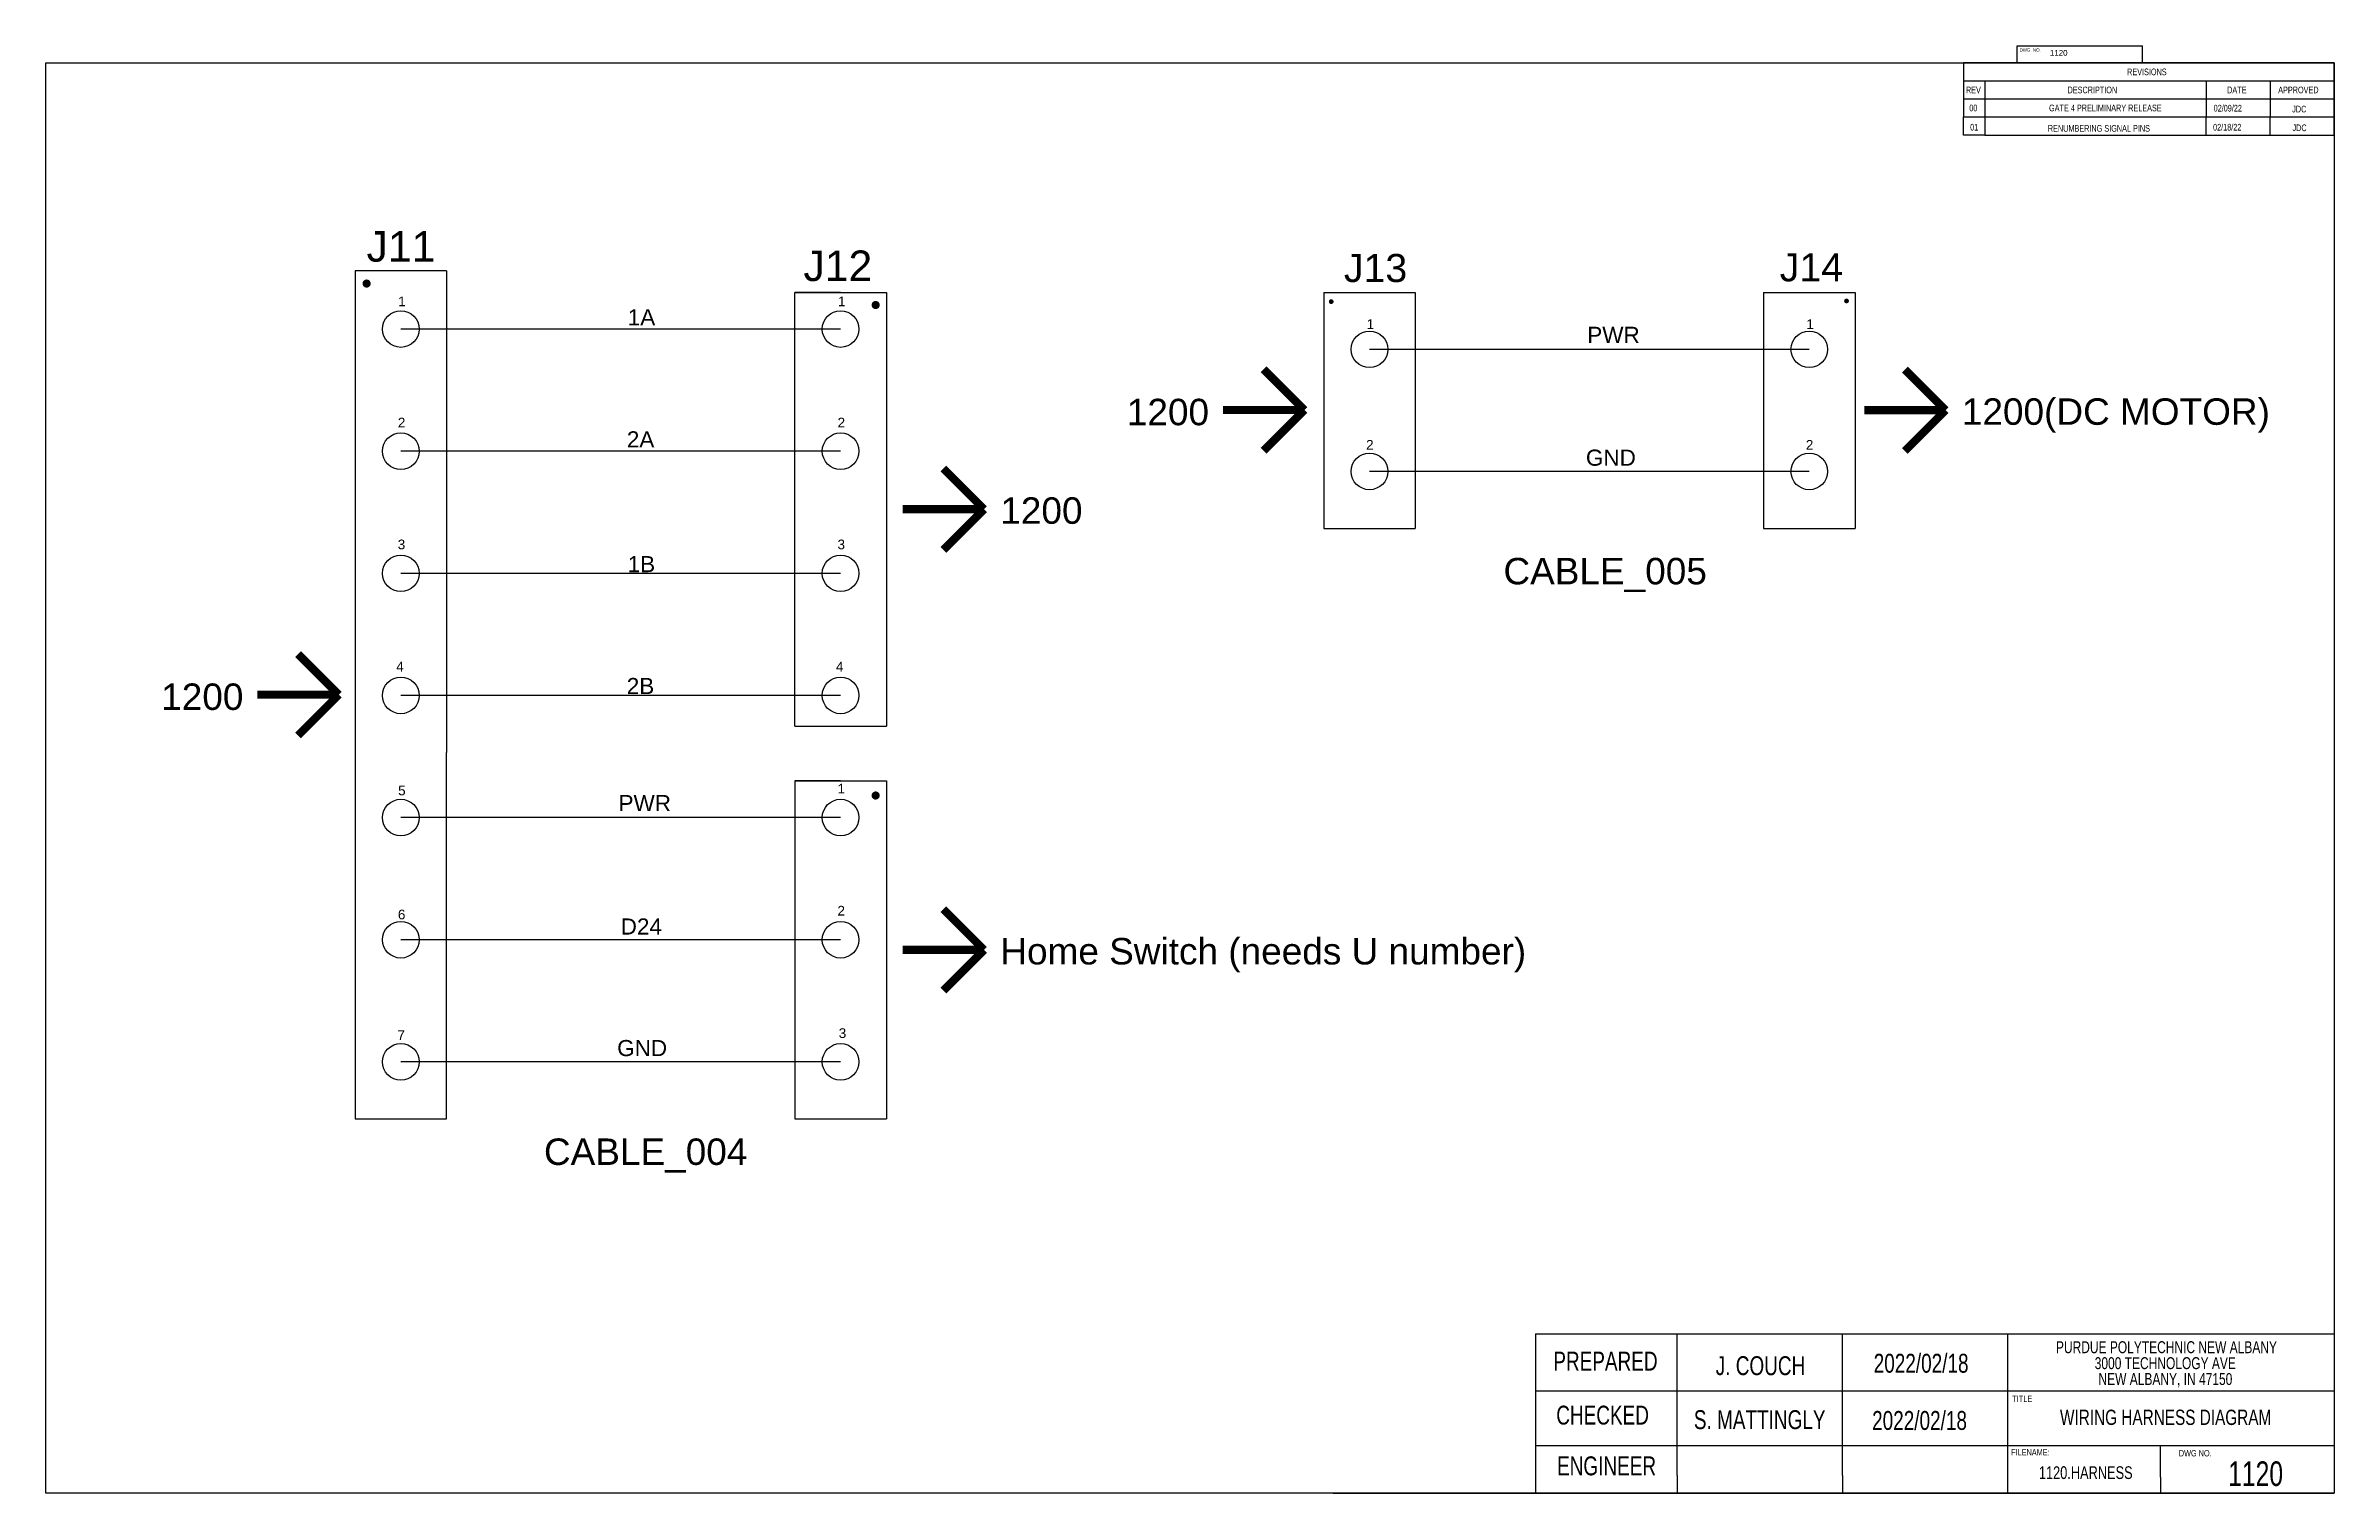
# Model space of a CAD drawing. Header units: inches. Extents: x 2.5 to 50.5, y 2.5 to 32.9.
import ezdxf

# ---------------------------------------------------------------- set-up
doc = ezdxf.new("R2010")
doc.units = ezdxf.units.IN
doc.header["$MEASUREMENT"] = 0
doc.layers.add('dotted', color=255, linetype='Continuous')
doc.layers.add('SLD-0', color=7, linetype='Continuous')
doc.styles.add('SLDTEXTSTYLE0', font='TXT', dxfattribs={"width": 0.75})
doc.styles.get("Standard").update_dxf_attribs({"font": 'arial.ttf'})

# ---------------------------------------------------------------- blocks, each defined once
blk = doc.blocks.new('SW_TABLEANNOTATION_0')
at = {"color": 0, "linetype": 'Continuous', "lineweight": 25}
for p, q in [((0, 0), (0, -0.338)), ((0, 0), (0.4, 0)), ((0, 0), (0, -1.015)), ((6.955, 0), (0, 0)), ((0.4, 0), (4.55, 0)), ((4.55, 0), (5.75, 0)), ((5.75, 0), (6.955, 0)), ((6.955, 0), (6.955, -0.338)), ((6.955, -1.015), (6.955, 0)), ((0, -0.338), (0, -0.677)), ((0, -0.338), (0.4, -0.338)), ((0.4, -0.338), (0.4, -0.677)), ((0.4, -0.338), (4.55, -0.338)), ((4.55, -0.338), (4.55, -0.677)), ((4.55, -0.338), (5.75, -0.338)), ((5.75, -0.338), (5.75, -0.677)), ((5.75, -0.338), (6.955, -0.338)), ((6.955, -0.338), (6.955, -0.677)), ((0, -0.677), (0.4, -0.677)), ((0, -0.677), (0, -1.015)), ((0, -0.677), (6.955, -0.677)), ((0.4, -0.677), (4.55, -0.677)), ((0.4, -0.677), (0.4, -1.015)), ((4.55, -0.677), (5.75, -0.677)), ((4.55, -0.677), (4.55, -1.015)), ((5.75, -0.677), (6.955, -0.677)), ((5.75, -0.677), (5.75, -1.015)), ((6.955, -0.677), (6.955, -1.015)), ((0, -1.015), (0.4, -1.015)), ((0, -1.015), (6.955, -1.015)), ((0.4, -1.015), (4.55, -1.015)), ((0.4, -1.015), (0.4, -1.354)), ((4.55, -1.015), (5.75, -1.015)), ((5.75, -1.015), (6.955, -1.015))]:
    blk.add_line(p, q, dxfattribs=at)
for p, q in [((0, -1.354), (0, -1.015)), ((4.55, -1.354), (4.55, -1.015)), ((5.75, -1.354), (5.75, -1.015)), ((6.955, -1.354), (6.955, -1.015)), ((0.4, -1.354), (0, -1.354)), ((0.4, -1.354), (4.55, -1.354)), ((4.55, -1.354), (5.75, -1.354)), ((5.75, -1.354), (6.955, -1.354))]:
    blk.add_line(p, q)
at = {"color": 0, "linetype": 'Continuous', "lineweight": 18, "char_height": 0.125, "attachment_point": 1, "style": 'SLDTEXTSTYLE0'}
for s, insert in [('REVISIONS', (3.069, -0.107)), ('REV', (0.046, -0.446)), ('00', (0.108, -0.784)), ('DESCRIPTION', (1.952, -0.446)), ('DATE', (4.946, -0.446)), ('APPROVED', (5.904, -0.446)), ('01', (0.125, -1.145))]:
    blk.add_mtext(s, dxfattribs=dict(at, insert=insert))
at = {"color": 0, "linetype": 'Continuous', "lineweight": 18, "char_height": 0.125, "width": 2.42309, "attachment_point": 1, "style": 'SLDTEXTSTYLE0'}
for s, insert in [('GATE 4 PRELIMINARY RELEASE', (1.605, -0.784)), ('02/09/22', (4.693, -0.788)), ('JDC', (6.167, -0.805)), ('RENUMBERING SIGNAL PINS', (1.582, -1.167)), ('02/18/22', (4.682, -1.145)), ('JDC', (6.172, -1.156))]:
    blk.add_mtext(s, dxfattribs=dict(at, insert=insert))
blk = doc.blocks.new('SW_NOTE_0_8')
at = {"layer": 'SLD-0', "color": 0, "char_height": 0.125, "attachment_point": 2, "style": 'SLDTEXTSTYLE0'}
for s, insert in [('PURDUE POLYTECHNIC NEW ALBANY', (1.434, 0.161)), ('3000 TECHNOLOGY AVE', (1.422, -0.006)), ('NEW ALBANY, IN 47150', (1.423, -0.172))]:
    blk.add_mtext(s, dxfattribs=dict(at, insert=insert))

msp = doc.modelspace()

# ---------------------------------------------------------------- linework, layer by layer
for p, q in [((2.523, 24.498), (2.523, 32.498)), ((2.523, 32.498), (50.523, 32.498)), ((50.523, 32.498), (50.523, 2.498)), ((10.931, 28.139), (9.009, 28.139)), ((9.009, 28.139), (9.009, 10.351)), ((29.328, 27.683), (29.328, 22.734)), ((29.328, 27.683), (31.249, 27.683)), ((31.249, 27.683), (31.249, 22.734)), ((38.552, 27.683), (38.552, 22.734)), ((38.552, 27.683), (40.473, 27.683)), ((40.473, 27.683), (40.473, 22.734)), ((2.523, 2.498), (2.523, 24.498)), ((9.009, 10.351), (10.931, 10.351)), ((18.233, 10.351), (20.155, 10.351)), ((33.769, 5.839), (33.769, 2.498)), ((40.338, 5.839), (50.522, 5.839)), ((36.523, 2.498), (2.523, 2.498)), ((29.523, 2.498), (50.523, 2.498)), ((50.523, 2.498), (36.064, 2.498)), ((36.742, 2.866), (36.742, 2.498)), ((40.211, 2.866), (40.211, 2.498)), ((46.88, 2.832), (46.88, 2.498)), ((50.523, 2.498), (50.523, 2.498))]:
    msp.add_line(p, q)
at = {"color": 152, "true_color": 0x2776bb}
for p, q in [((19.194, 26.915), (9.97, 26.915)), ((19.194, 21.791), (9.97, 21.791)), ((19.194, 14.106), (9.97, 14.106))]:
    msp.add_line(p, q, dxfattribs=at)
at = {"color": 1}
for p, q in [((39.512, 26.489), (30.288, 26.489)), ((19.194, 16.668), (9.97, 16.668))]:
    msp.add_line(p, q, dxfattribs=at)
at = {"color": 116, "true_color": 0x136734}
for p, q in [((19.194, 24.353), (9.97, 24.353)), ((19.194, 19.23), (9.97, 19.23))]:
    msp.add_line(p, q, dxfattribs=at)
at = {"color": 18, "true_color": 0x000000}
for p, q in [((39.512, 23.928), (30.288, 23.928)), ((19.194, 11.545), (9.97, 11.545))]:
    msp.add_line(p, q, dxfattribs=at)
for points, const_width in [([(9.21, 27.869, 1), (9.295, 27.869, 1)], 0.0854), ([(19.887, 27.419, 1), (19.972, 27.419, 1)], 0.0854), ([(29.46, 27.49, 1), (29.51, 27.49, 1)], 0.05), ([(40.268, 27.503, 1), (40.318, 27.503, 1)], 0.05), ([(19.887, 17.131, 1), (19.972, 17.131, 1)], 0.0854)]:
    msp.add_lwpolyline(points, format="xyb", close=True, dxfattribs=dict(const_width=const_width))
at = {"const_width": 0.171}
for points in [[(28.922, 25.216), (28.068, 26.07)], [(42.371, 25.212), (41.517, 26.066)], [(28.922, 25.216), (27.214, 25.216)], [(28.922, 25.216), (28.068, 24.362)], [(42.371, 25.212), (40.664, 25.212)], [(42.371, 25.212), (41.517, 24.358)], [(22.204, 23.136), (21.35, 23.99)], [(22.204, 23.136), (20.496, 23.136)], [(22.204, 23.136), (21.35, 22.282)], [(8.668, 19.245), (7.814, 20.099)], [(8.668, 19.245), (6.96, 19.245)], [(8.668, 19.245), (7.814, 18.391)], [(22.204, 13.894), (21.35, 14.748)], [(22.204, 13.894), (20.496, 13.894)], [(22.204, 13.894), (21.35, 13.04)]]:
    msp.add_lwpolyline(points, dxfattribs=at)
for centre in [(9.97, 26.915), (19.194, 26.915), (9.97, 24.353), (19.194, 24.353), (9.97, 21.791), (19.194, 21.791), (9.97, 19.23), (19.194, 19.23), (19.194, 16.668), (19.194, 14.106), (19.194, 11.545)]:
    msp.add_circle(centre, 0.384)
at = {"layer": 'dotted'}
for p, q in [((10.931, 28.139), (10.931, 18.036)), ((19.194, 27.683), (18.233, 27.683)), ((18.233, 27.683), (20.155, 27.683)), ((18.233, 18.589), (18.233, 27.683)), ((20.155, 27.683), (20.155, 18.589)), ((29.328, 22.734), (30.288, 22.734)), ((30.288, 22.734), (31.249, 22.734)), ((38.552, 22.734), (39.512, 22.734)), ((39.512, 22.734), (40.473, 22.734)), ((18.233, 18.589), (19.194, 18.589)), ((19.194, 18.589), (20.155, 18.589)), ((10.931, 15.474), (10.931, 18.036)), ((19.194, 17.437), (18.233, 17.437)), ((18.233, 17.437), (20.155, 17.437)), ((18.233, 17.437), (18.233, 10.351)), ((20.155, 17.437), (20.155, 10.351)), ((10.931, 10.351), (10.931, 15.474))]:
    msp.add_line(p, q, dxfattribs=at)
for centre in [(30.288, 26.489), (39.512, 26.489), (30.288, 23.928), (39.512, 23.928), (9.97, 16.668), (9.97, 14.106), (9.97, 11.545)]:
    msp.add_circle(centre, 0.384, dxfattribs=at)
at = {"layer": 'SLD-0', "color": 7, "linetype": 'Continuous', "lineweight": 25}
for p, q in [((43.876, 32.498), (43.876, 32.856)), ((43.876, 32.856), (46.504, 32.856)), ((46.504, 32.498), (46.504, 32.856)), ((33.769, 5.839), (43.679, 5.839)), ((33.769, 5.839), (43.679, 5.839)), ((36.742, 2.866), (36.742, 5.839)), ((40.211, 2.866), (40.211, 5.839)), ((43.679, 2.498), (43.679, 5.839)), ((33.769, 4.647), (43.679, 4.647)), ((43.679, 4.647), (50.523, 4.647)), ((33.769, 3.5), (43.679, 3.5)), ((43.679, 3.5), (50.523, 3.5)), ((46.88, 2.832), (46.88, 3.5))]:
    msp.add_line(p, q, dxfattribs=at)

# ---------------------------------------------------------------- block references
at = {"color": 7, "linetype": 'Continuous', "lineweight": 18, "xscale": 1.118033988749895, "yscale": 1.118033988749895, "zscale": 1.118033988749895}
msp.add_blockref('SW_TABLEANNOTATION_0', (42.747, 32.498), dxfattribs=at)
at = {"layer": 'SLD-0', "xscale": 2.004782487836321, "yscale": 2.004782487836321, "zscale": 1.603825990269057}
msp.add_blockref('SW_NOTE_0_8', (44.129, 5.363), dxfattribs=at)

# ---------------------------------------------------------------- texts
for s, height, p in [('1200', 0.555, (25.198, 24.897)), ('1200(DC MOTOR)', 0.55502, (42.712, 24.906)), ('1200', 0.555, (22.544, 22.83)), ('CABLE_005', 0.555, (33.097, 21.56)), ('1200', 0.555, (4.944, 18.926)), ('Home Switch (needs U number)', 0.55502, (22.544, 13.588)), ('CABLE_004', 0.555, (12.972, 9.383))]:
    msp.add_text(s, height=height).set_placement(p)
at = {"attachment_point": 1}
for s, width, gutter_width, heights, insert, char_height in [('1120', 1.61993, 0.534, [0], (44.558, 32.767), 0.1195), ('J11', 0.64041, 1.281, [0.262], (9.252, 28.968), 0.6404), ('J12', 0.64041, 1.281, [0.262], (18.416, 28.562), 0.6404), ('J13', 0.32637, 1.35, [0.276], (29.751, 28.49), 0.5896), ('J14', 0.32637, 1.35, [0.276], (38.893, 28.505), 0.5896), ('1', 0.13474, 1.281, [0], (9.914, 27.597), 0.203), ('1', 0.13474, 1.281, [0], (19.138, 27.597), 0.203), ('\\pxt1;1A', 1.58266, 1.281, [0], (14.73, 27.331), 0.3375), ('1', 0.13474, 1.281, [0], (30.227, 27.12), 0.203), ('\\pxt1;PWR', 1.58266, 1.281, [0], (34.856, 26.962), 0.3375), ('1', 0.13474, 1.281, [0], (39.451, 27.12), 0.203), ('2', 0.13474, 1.281, [0.164], (9.907, 25.055), 0.203), ('2', 0.13474, 1.281, [0.164], (19.131, 25.055), 0.203), ('\\pxt1;2A', 1.58266, 1.281, [0], (14.711, 24.77), 0.3375), ('2', 0.13474, 1.281, [0], (30.216, 24.588), 0.203), ('2', 0.13474, 1.281, [0], (39.44, 24.588), 0.203), ('\\pxt1;GND', 1.58266, 1.281, [0], (34.827, 24.386), 0.3375), ('3', 0.13474, 1.281, [0], (9.905, 22.499), 0.203), ('\\pxt1;1B', 2.36665, 1.281, [0.0311], (14.729, 22.153), 0.3375), ('3', 0.13474, 1.281, [0], (19.129, 22.499), 0.203), ('4', 0.13474, 1.281, [0], (9.873, 19.935), 0.203), ('4', 0.13474, 1.281, [0], (19.097, 19.935), 0.203), ('\\pxt1;2B', 1.58266, 1.281, [0], (14.709, 19.597), 0.3375), ('5', 0.13474, 1.281, [0], (9.913, 17.339), 0.203), ('1', 0.13474, 1.281, [0], (19.129, 17.377), 0.203), ('\\pxt1;PWR', 1.58266, 1.281, [0], (14.537, 17.141), 0.3375), ('6', 0.13474, 1.281, [0], (9.908, 14.737), 0.203), ('\\pxt1;D24', 1.58266, 1.281, [0], (14.582, 14.553), 0.3375), ('2', 0.13474, 1.281, [0], (19.128, 14.817), 0.203), ('7', 0.13474, 1.281, [0], (9.898, 12.205), 0.203), ('\\pxt1;GND', 1.58266, 1.281, [0], (14.508, 12.003), 0.3375), ('3', 0.19212, 1.281, [0], (19.155, 12.249), 0.203)]:
    msp.add_mtext_dynamic_manual_height_columns(s, width=width, gutter_width=gutter_width, heights=heights, dxfattribs=dict(at, insert=insert, char_height=char_height))
at = {"layer": 'SLD-0', "style": 'SLDTEXTSTYLE0'}
for s, insert, char_height, attachment_point in [('DWG. NO.', (44.146, 32.805), 0.0746, 2), ('PREPARED', (35.237, 5.466), 0.3964, 2), ('CHECKED', (35.177, 4.334), 0.3964, 2), ('TITLE', (43.979, 4.545), 0.1337, 2), ('S. MATTINGLY', (38.472, 4.239), 0.39641, 2), ('WIRING HARNESS DIAGRAM', (46.987, 4.25), 0.32077, 2), ('FILENAME:', (44.15, 3.423), 0.1337, 2), ('DWG NO.', (47.264, 3.403), 0.1337, 1), ('ENGINEER', (35.26, 3.27), 0.3964, 2), ('1120.HARNESS', (45.311, 3.063), 0.2673, 2)]:
    msp.add_mtext(s, dxfattribs=dict(at, insert=insert, char_height=char_height, attachment_point=attachment_point))
at = {"layer": 'SLD-0', "attachment_point": 2, "style": 'SLDTEXTSTYLE0'}
for s, insert, char_height, width in [('J. COUCH', (38.489, 5.371), 0.3964, 3.54431), ('2022/02/18', (41.858, 5.422), 0.3964, 2.52712), ('2022/02/18', (41.825, 4.222), 0.3964, 2.67577), ('1120', (48.874, 3.166), 0.5164, 1.77053)]:
    msp.add_mtext(s, dxfattribs=dict(at, insert=insert, char_height=char_height, width=width))

doc.saveas('drawing.dxf')
